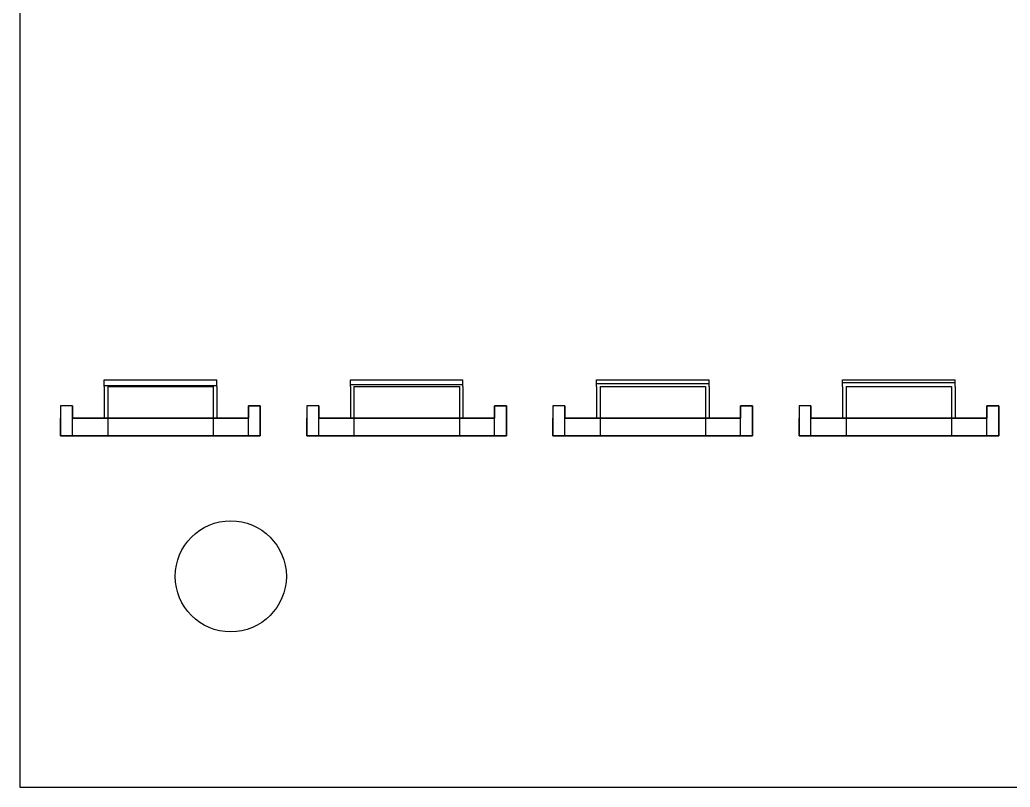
# Model space of a CAD drawing. Extents: x -12.5 to 12.5, y -12.5 to 12.5.
# Drawn here: x -12.5 to 1.58, y -12.5 to -1.58 of the extents above; entities that cross this region are included whole.
import ezdxf

# ---------------------------------------------------------------- set-up
doc = ezdxf.new("R2010")
doc.units = 0
doc.header["$MEASUREMENT"] = 0
for name, color, linetype in [('10_ADHESIVE', 5, 'CONTINUOUS'), ('11_KAPTON', 7, 'CONTINUOUS'), ('13_KAPTON', 2, 'CONTINUOUS'), ('2_ADH', 6, 'CONTINUOUS'), ('3_KA', 6, 'CONTINUOUS'), ('4_ADH', 6, 'CONTINUOUS'), ('5_CF', 6, 'CONTINUOUS'), ('6_ADHESIVE', 4, 'CONTINUOUS'), ('7_KAPTON', 2, 'CONTINUOUS'), ('8_ADHESIVE', 3, 'CONTINUOUS'), ('9_CF', 3, 'CONTINUOUS')]:
    doc.layers.add(name, color=color, linetype=linetype)

msp = doc.modelspace()

# ---------------------------------------------------------------- linework, layer by layer
at = {"layer": '10_ADHESIVE', "linetype": 'Continuous'}
for p, q in [((-12.5, 12.5), (-12.5, -12.5)), ((-12.5, -12.5), (12.5, -12.5))]:
    msp.add_line(p, q, dxfattribs=at)
at = {"layer": '10_ADHESIVE'}
for p, q in [((-11.3, -6.8), (-11.3, -6.702)), ((-11.3, -6.702), (-9.7, -6.702)), ((-9.7, -6.8), (-9.7, -6.702)), ((-7.8, -6.8), (-7.8, -6.702)), ((-7.8, -6.702), (-6.2, -6.702)), ((-6.2, -6.8), (-6.2, -6.702)), ((-4.3, -6.8), (-4.3, -6.702)), ((-4.3, -6.702), (-2.7, -6.702)), ((-2.7, -6.8), (-2.7, -6.702)), ((-0.8, -6.8), (-0.8, -6.702)), ((-0.8, -6.702), (0.8, -6.702)), ((0.8, -6.8), (0.8, -6.702)), ((-11.3, -6.8), (-11.3, -7.25)), ((-9.7, -6.8), (-9.7, -7.25)), ((-7.8, -6.8), (-7.8, -7.25)), ((-6.2, -6.8), (-6.2, -7.25)), ((-4.3, -6.8), (-4.3, -7.25)), ((-2.7, -6.8), (-2.7, -7.25)), ((-0.8, -6.8), (-0.8, -7.25)), ((0.8, -6.8), (0.8, -7.25)), ((-11.92, -7.072), (-11.92, -7.25)), ((-11.92, -7.072), (-11.92, -7.25)), ((-11.75, -7.072), (-11.92, -7.072)), ((-11.75, -7.25), (-11.75, -7.072)), ((-9.25, -7.25), (-9.25, -7.072)), ((-9.25, -7.072), (-9.08, -7.072)), ((-9.08, -7.072), (-9.08, -7.25)), ((-8.42, -7.072), (-8.42, -7.25)), ((-8.42, -7.072), (-8.42, -7.25)), ((-8.25, -7.072), (-8.42, -7.072)), ((-8.25, -7.25), (-8.25, -7.072)), ((-5.75, -7.25), (-5.75, -7.072)), ((-5.75, -7.072), (-5.58, -7.072)), ((-5.58, -7.072), (-5.58, -7.25)), ((-4.92, -7.072), (-4.92, -7.25)), ((-4.92, -7.072), (-4.92, -7.25)), ((-4.75, -7.072), (-4.92, -7.072)), ((-4.75, -7.25), (-4.75, -7.072)), ((-2.25, -7.25), (-2.25, -7.072)), ((-2.25, -7.072), (-2.08, -7.072)), ((-2.08, -7.072), (-2.08, -7.25)), ((-1.42, -7.072), (-1.42, -7.25)), ((-1.42, -7.072), (-1.42, -7.25)), ((-1.25, -7.072), (-1.42, -7.072)), ((-1.25, -7.25), (-1.25, -7.072)), ((1.25, -7.25), (1.25, -7.072)), ((1.25, -7.072), (1.42, -7.072)), ((1.42, -7.072), (1.42, -7.25)), ((-11.92, -7.25), (-11.92, -7.5)), ((-11.92, -7.5), (-11.92, -7.25)), ((-11.75, -7.25), (-11.3, -7.25)), ((-9.7, -7.25), (-9.25, -7.25)), ((-9.08, -7.5), (-9.08, -7.25)), ((-8.42, -7.25), (-8.42, -7.5)), ((-8.42, -7.5), (-8.42, -7.25)), ((-8.25, -7.25), (-7.8, -7.25)), ((-6.2, -7.25), (-5.75, -7.25)), ((-5.58, -7.5), (-5.58, -7.25)), ((-4.92, -7.25), (-4.92, -7.5)), ((-4.92, -7.5), (-4.92, -7.25)), ((-4.75, -7.25), (-4.3, -7.25)), ((-2.7, -7.25), (-2.25, -7.25)), ((-2.08, -7.5), (-2.08, -7.25)), ((-1.42, -7.25), (-1.42, -7.5)), ((-1.42, -7.5), (-1.42, -7.25)), ((-1.25, -7.25), (-0.8, -7.25)), ((0.8, -7.25), (1.25, -7.25)), ((1.42, -7.5), (1.42, -7.25)), ((-11.25, -7.5), (-11.92, -7.5)), ((-9.75, -7.5), (-11.25, -7.5)), ((-9.08, -7.5), (-9.75, -7.5)), ((-7.75, -7.5), (-8.42, -7.5)), ((-6.25, -7.5), (-7.75, -7.5)), ((-5.58, -7.5), (-6.25, -7.5)), ((-4.25, -7.5), (-4.92, -7.5)), ((-2.75, -7.5), (-4.25, -7.5)), ((-2.08, -7.5), (-2.75, -7.5)), ((-0.75, -7.5), (-1.42, -7.5)), ((0.75, -7.5), (-0.75, -7.5)), ((1.42, -7.5), (0.75, -7.5))]:
    msp.add_line(p, q, dxfattribs=at)
at = {"layer": '10_ADHESIVE', "linetype": 'Continuous'}
msp.add_circle((-9.5, -9.5), 0.79, dxfattribs=at)
at = {"layer": '11_KAPTON', "linetype": 'Continuous'}
for p, q in [((-12.5, 12.5), (-12.5, -12.5)), ((-12.5, -12.5), (12.5, -12.5))]:
    msp.add_line(p, q, dxfattribs=at)
at = {"layer": '11_KAPTON'}
for p, q in [((-4.3, -6.758), (-2.7, -6.758)), ((-4.3, -6.8), (-4.3, -6.758)), ((-3.75, -6.758), (-3.25, -6.758)), ((-2.7, -6.8), (-2.7, -6.758)), ((-0.8, -6.744), (0.8, -6.744)), ((-0.8, -6.8), (-0.8, -6.744)), ((-0.25, -6.744), (0.25, -6.744)), ((0.8, -6.8), (0.8, -6.744)), ((-11.3, -6.8), (-11.3, -6.786)), ((-11.3, -6.786), (-9.7, -6.786)), ((-11.3, -6.8), (-11.3, -7.25)), ((-11.25, -6.8), (-9.75, -6.8)), ((-11.25, -6.8), (-11.25, -7.5)), ((-10.75, -6.8), (-10.25, -6.8)), ((-9.75, -6.8), (-9.75, -7.5)), ((-9.7, -6.8), (-9.7, -6.786)), ((-9.7, -6.8), (-9.7, -7.25)), ((-7.8, -6.8), (-7.8, -6.772)), ((-7.8, -6.772), (-6.2, -6.772)), ((-7.8, -6.8), (-7.8, -7.25)), ((-7.75, -6.8), (-6.25, -6.8)), ((-7.75, -6.8), (-7.75, -7.5)), ((-7.25, -6.8), (-6.75, -6.8)), ((-6.25, -6.8), (-6.25, -7.5)), ((-6.2, -6.8), (-6.2, -6.772)), ((-6.2, -6.8), (-6.2, -7.25)), ((-4.3, -6.8), (-4.3, -7.25)), ((-4.25, -6.8), (-2.75, -6.8)), ((-4.25, -6.8), (-4.25, -7.5)), ((-3.75, -6.8), (-3.25, -6.8)), ((-2.75, -6.8), (-2.75, -7.5)), ((-2.7, -6.8), (-2.7, -7.25)), ((-0.8, -6.8), (-0.8, -7.25)), ((-0.75, -6.8), (0.75, -6.8)), ((-0.75, -6.8), (-0.75, -7.5)), ((-0.25, -6.8), (0.25, -6.8)), ((0.75, -6.8), (0.75, -7.5)), ((0.8, -6.8), (0.8, -7.25)), ((-11.92, -7.072), (-11.92, -7.25)), ((-11.75, -7.072), (-11.92, -7.072)), ((-11.92, -7.072), (-11.92, -7.25)), ((-11.75, -7.25), (-11.75, -7.072)), ((-9.25, -7.25), (-9.25, -7.072)), ((-9.25, -7.072), (-9.08, -7.072)), ((-9.08, -7.072), (-9.08, -7.25)), ((-8.42, -7.072), (-8.42, -7.25)), ((-8.25, -7.072), (-8.42, -7.072)), ((-8.42, -7.072), (-8.42, -7.25)), ((-8.25, -7.25), (-8.25, -7.072)), ((-5.75, -7.25), (-5.75, -7.072)), ((-5.75, -7.072), (-5.58, -7.072)), ((-5.58, -7.072), (-5.58, -7.25)), ((-4.92, -7.072), (-4.92, -7.25)), ((-4.75, -7.072), (-4.92, -7.072)), ((-4.92, -7.072), (-4.92, -7.25)), ((-4.75, -7.25), (-4.75, -7.072)), ((-2.25, -7.25), (-2.25, -7.072)), ((-2.25, -7.072), (-2.08, -7.072)), ((-2.08, -7.072), (-2.08, -7.25)), ((-1.42, -7.072), (-1.42, -7.25)), ((-1.25, -7.072), (-1.42, -7.072)), ((-1.42, -7.072), (-1.42, -7.25)), ((-1.25, -7.25), (-1.25, -7.072)), ((1.25, -7.25), (1.25, -7.072)), ((1.25, -7.072), (1.42, -7.072)), ((1.42, -7.072), (1.42, -7.25)), ((-11.92, -7.25), (-11.92, -7.5)), ((-11.92, -7.5), (-11.92, -7.25)), ((-11.75, -7.25), (-11.3, -7.25)), ((-9.7, -7.25), (-9.25, -7.25)), ((-9.08, -7.5), (-9.08, -7.25)), ((-8.42, -7.25), (-8.42, -7.5)), ((-8.42, -7.5), (-8.42, -7.25)), ((-8.25, -7.25), (-7.8, -7.25)), ((-6.2, -7.25), (-5.75, -7.25)), ((-5.58, -7.5), (-5.58, -7.25)), ((-4.92, -7.25), (-4.92, -7.5)), ((-4.92, -7.5), (-4.92, -7.25)), ((-4.75, -7.25), (-4.3, -7.25)), ((-2.7, -7.25), (-2.25, -7.25)), ((-2.08, -7.5), (-2.08, -7.25)), ((-1.42, -7.25), (-1.42, -7.5)), ((-1.42, -7.5), (-1.42, -7.25)), ((-1.25, -7.25), (-0.8, -7.25)), ((0.8, -7.25), (1.25, -7.25)), ((1.42, -7.5), (1.42, -7.25)), ((-11.25, -7.5), (-11.92, -7.5)), ((-9.08, -7.5), (-9.75, -7.5)), ((-7.75, -7.5), (-8.42, -7.5)), ((-5.58, -7.5), (-6.25, -7.5)), ((-4.25, -7.5), (-4.92, -7.5)), ((-2.08, -7.5), (-2.75, -7.5)), ((-0.75, -7.5), (-1.42, -7.5)), ((1.42, -7.5), (0.75, -7.5))]:
    msp.add_line(p, q, dxfattribs=at)
at = {"layer": '11_KAPTON', "linetype": 'Continuous'}
msp.add_circle((-9.5, -9.5), 0.79, dxfattribs=at)
at = {"layer": '13_KAPTON', "linetype": 'Continuous'}
for p, q in [((-12.5, 12.5), (-12.5, -12.5)), ((-12.5, 12.5), (-12.5, -12.5)), ((-12.5, -12.5), (12.5, -12.5)), ((-12.5, -12.5), (12.5, -12.5))]:
    msp.add_line(p, q, dxfattribs=at)
at = {"layer": '13_KAPTON'}
for p, q in [((-11.3, -6.8), (-11.3, -6.702)), ((-11.3, -6.702), (-9.7, -6.702)), ((-9.7, -6.8), (-9.7, -6.702)), ((-7.8, -6.8), (-7.8, -6.702)), ((-7.8, -6.702), (-6.2, -6.702)), ((-6.2, -6.8), (-6.2, -6.702)), ((-4.3, -6.8), (-4.3, -6.702)), ((-4.3, -6.702), (-2.7, -6.702)), ((-2.7, -6.8), (-2.7, -6.702)), ((-0.8, -6.8), (-0.8, -6.702)), ((-0.8, -6.702), (0.8, -6.702)), ((0.8, -6.8), (0.8, -6.702)), ((-11.3, -6.8), (-11.3, -7.25)), ((-9.7, -6.8), (-9.7, -7.25)), ((-7.8, -6.8), (-7.8, -7.25)), ((-6.2, -6.8), (-6.2, -7.25)), ((-4.3, -6.8), (-4.3, -7.25)), ((-2.7, -6.8), (-2.7, -7.25)), ((-0.8, -6.8), (-0.8, -7.25)), ((0.8, -6.8), (0.8, -7.25)), ((-11.75, -7.072), (-11.92, -7.072)), ((-11.92, -7.072), (-11.92, -7.5)), ((-11.92, -7.072), (-11.92, -7.25)), ((-11.92, -7.072), (-11.92, -7.25)), ((-11.75, -7.072), (-11.92, -7.072)), ((-11.75, -7.072), (-11.75, -7.25)), ((-11.75, -7.25), (-11.75, -7.072)), ((-9.25, -7.25), (-9.25, -7.072)), ((-9.08, -7.072), (-9.25, -7.072)), ((-9.25, -7.25), (-9.25, -7.072)), ((-9.25, -7.072), (-9.08, -7.072)), ((-9.08, -7.5), (-9.08, -7.072)), ((-9.08, -7.072), (-9.08, -7.25)), ((-8.25, -7.072), (-8.42, -7.072)), ((-8.25, -7.072), (-8.42, -7.072)), ((-8.42, -7.072), (-8.42, -7.5)), ((-8.42, -7.072), (-8.42, -7.25)), ((-8.42, -7.072), (-8.42, -7.25)), ((-8.25, -7.072), (-8.42, -7.072)), ((-8.25, -7.072), (-8.25, -7.25)), ((-8.25, -7.25), (-8.25, -7.072)), ((-5.58, -7.072), (-5.75, -7.072)), ((-5.75, -7.25), (-5.75, -7.072)), ((-5.58, -7.072), (-5.75, -7.072)), ((-5.75, -7.25), (-5.75, -7.072)), ((-5.75, -7.072), (-5.58, -7.072)), ((-5.58, -7.5), (-5.58, -7.072)), ((-5.58, -7.072), (-5.58, -7.25)), ((-4.75, -7.072), (-4.92, -7.072)), ((-4.75, -7.072), (-4.92, -7.072)), ((-4.92, -7.072), (-4.92, -7.5)), ((-4.92, -7.072), (-4.92, -7.25)), ((-4.92, -7.072), (-4.92, -7.25)), ((-4.75, -7.072), (-4.92, -7.072)), ((-4.75, -7.072), (-4.75, -7.25)), ((-4.75, -7.25), (-4.75, -7.072)), ((-2.08, -7.072), (-2.25, -7.072)), ((-2.25, -7.25), (-2.25, -7.072)), ((-2.08, -7.072), (-2.25, -7.072)), ((-2.25, -7.25), (-2.25, -7.072)), ((-2.25, -7.072), (-2.08, -7.072)), ((-2.08, -7.5), (-2.08, -7.072)), ((-2.08, -7.072), (-2.08, -7.25)), ((-1.25, -7.072), (-1.42, -7.072)), ((-1.25, -7.072), (-1.42, -7.072)), ((-1.42, -7.072), (-1.42, -7.5)), ((-1.42, -7.072), (-1.42, -7.25)), ((-1.42, -7.072), (-1.42, -7.25)), ((-1.25, -7.072), (-1.42, -7.072)), ((-1.25, -7.072), (-1.25, -7.25)), ((-1.25, -7.25), (-1.25, -7.072)), ((1.42, -7.072), (1.25, -7.072)), ((1.25, -7.25), (1.25, -7.072)), ((1.42, -7.072), (1.25, -7.072)), ((1.25, -7.25), (1.25, -7.072)), ((1.25, -7.072), (1.42, -7.072)), ((1.42, -7.5), (1.42, -7.072)), ((1.42, -7.072), (1.42, -7.25)), ((-11.92, -7.25), (-11.92, -7.5)), ((-11.92, -7.5), (-11.92, -7.25)), ((-11.75, -7.25), (-9.25, -7.25)), ((-11.75, -7.25), (-11.3, -7.25)), ((-9.7, -7.25), (-9.25, -7.25)), ((-9.08, -7.5), (-9.08, -7.25)), ((-8.42, -7.25), (-8.42, -7.5)), ((-8.42, -7.5), (-8.42, -7.25)), ((-8.25, -7.25), (-5.75, -7.25)), ((-8.25, -7.25), (-7.8, -7.25)), ((-6.2, -7.25), (-5.75, -7.25)), ((-5.58, -7.5), (-5.58, -7.25)), ((-4.92, -7.25), (-4.92, -7.5)), ((-4.92, -7.5), (-4.92, -7.25)), ((-4.75, -7.25), (-2.25, -7.25)), ((-4.75, -7.25), (-4.3, -7.25)), ((-2.7, -7.25), (-2.25, -7.25)), ((-2.08, -7.5), (-2.08, -7.25)), ((-1.42, -7.25), (-1.42, -7.5)), ((-1.42, -7.5), (-1.42, -7.25)), ((-1.25, -7.25), (1.25, -7.25)), ((-1.25, -7.25), (-0.8, -7.25)), ((0.8, -7.25), (1.25, -7.25)), ((1.42, -7.5), (1.42, -7.25)), ((-11.92, -7.5), (-9.08, -7.5)), ((-11.25, -7.5), (-11.92, -7.5)), ((-9.75, -7.5), (-11.25, -7.5)), ((-9.08, -7.5), (-9.75, -7.5)), ((-8.42, -7.5), (-5.58, -7.5)), ((-7.75, -7.5), (-8.42, -7.5)), ((-6.25, -7.5), (-7.75, -7.5)), ((-5.58, -7.5), (-6.25, -7.5)), ((-4.92, -7.5), (-2.08, -7.5)), ((-4.25, -7.5), (-4.92, -7.5)), ((-2.75, -7.5), (-4.25, -7.5)), ((-2.08, -7.5), (-2.75, -7.5)), ((-1.42, -7.5), (1.42, -7.5)), ((-0.75, -7.5), (-1.42, -7.5)), ((0.75, -7.5), (-0.75, -7.5)), ((1.42, -7.5), (0.75, -7.5))]:
    msp.add_line(p, q, dxfattribs=at)
at = {"layer": '13_KAPTON', "linetype": 'Continuous'}
msp.add_circle((-9.5, -9.5), 0.79, dxfattribs=at)
msp.add_circle((-9.5, -9.5), 0.79, dxfattribs=at)
at = {"layer": '2_ADH', "linetype": 'Continuous'}
for p, q in [((-12.5, 12.5), (-12.5, -12.5)), ((-12.5, 12.5), (-12.5, -12.5)), ((-12.5, -12.5), (12.5, -12.5)), ((-12.5, -12.5), (12.5, -12.5))]:
    msp.add_line(p, q, dxfattribs=at)
at = {"layer": '2_ADH'}
for p, q in [((-11.3, -6.8), (-11.3, -6.702)), ((-11.3, -6.702), (-9.7, -6.702)), ((-9.7, -6.8), (-9.7, -6.702)), ((-7.8, -6.8), (-7.8, -6.702)), ((-7.8, -6.702), (-6.2, -6.702)), ((-6.2, -6.8), (-6.2, -6.702)), ((-4.3, -6.8), (-4.3, -6.702)), ((-4.3, -6.702), (-2.7, -6.702)), ((-2.7, -6.8), (-2.7, -6.702)), ((-0.8, -6.8), (-0.8, -6.702)), ((-0.8, -6.702), (0.8, -6.702)), ((0.8, -6.8), (0.8, -6.702)), ((-11.3, -6.8), (-11.3, -7.25)), ((-9.7, -6.8), (-9.7, -7.25)), ((-7.8, -6.8), (-7.8, -7.25)), ((-6.2, -6.8), (-6.2, -7.25)), ((-4.3, -6.8), (-4.3, -7.25)), ((-2.7, -6.8), (-2.7, -7.25)), ((-0.8, -6.8), (-0.8, -7.25)), ((0.8, -6.8), (0.8, -7.25)), ((-11.92, -7.072), (-11.92, -7.25)), ((-11.92, -7.072), (-11.92, -7.25)), ((-11.75, -7.072), (-11.92, -7.072)), ((-11.75, -7.072), (-11.92, -7.072)), ((-11.92, -7.072), (-11.92, -7.5)), ((-11.75, -7.25), (-11.75, -7.072)), ((-11.75, -7.072), (-11.75, -7.25)), ((-9.25, -7.25), (-9.25, -7.072)), ((-9.25, -7.072), (-9.08, -7.072)), ((-9.25, -7.25), (-9.25, -7.072)), ((-9.08, -7.072), (-9.25, -7.072)), ((-9.08, -7.072), (-9.08, -7.25)), ((-9.08, -7.5), (-9.08, -7.072)), ((-8.42, -7.072), (-8.42, -7.25)), ((-8.42, -7.072), (-8.42, -7.25)), ((-8.25, -7.072), (-8.42, -7.072)), ((-8.25, -7.072), (-8.42, -7.072)), ((-8.25, -7.072), (-8.42, -7.072)), ((-8.42, -7.072), (-8.42, -7.5)), ((-8.25, -7.25), (-8.25, -7.072)), ((-8.25, -7.072), (-8.25, -7.25)), ((-5.75, -7.25), (-5.75, -7.072)), ((-5.75, -7.072), (-5.58, -7.072)), ((-5.58, -7.072), (-5.75, -7.072)), ((-5.75, -7.25), (-5.75, -7.072)), ((-5.58, -7.072), (-5.75, -7.072)), ((-5.58, -7.072), (-5.58, -7.25)), ((-5.58, -7.5), (-5.58, -7.072)), ((-4.92, -7.072), (-4.92, -7.25)), ((-4.92, -7.072), (-4.92, -7.25)), ((-4.75, -7.072), (-4.92, -7.072)), ((-4.75, -7.072), (-4.92, -7.072)), ((-4.75, -7.072), (-4.92, -7.072)), ((-4.92, -7.072), (-4.92, -7.5)), ((-4.75, -7.25), (-4.75, -7.072)), ((-4.75, -7.072), (-4.75, -7.25)), ((-2.25, -7.25), (-2.25, -7.072)), ((-2.25, -7.072), (-2.08, -7.072)), ((-2.08, -7.072), (-2.25, -7.072)), ((-2.25, -7.25), (-2.25, -7.072)), ((-2.08, -7.072), (-2.25, -7.072)), ((-2.08, -7.072), (-2.08, -7.25)), ((-2.08, -7.5), (-2.08, -7.072)), ((-1.42, -7.072), (-1.42, -7.25)), ((-1.42, -7.072), (-1.42, -7.25)), ((-1.25, -7.072), (-1.42, -7.072)), ((-1.25, -7.072), (-1.42, -7.072)), ((-1.25, -7.072), (-1.42, -7.072)), ((-1.42, -7.072), (-1.42, -7.5)), ((-1.25, -7.25), (-1.25, -7.072)), ((-1.25, -7.072), (-1.25, -7.25)), ((1.25, -7.25), (1.25, -7.072)), ((1.25, -7.072), (1.42, -7.072)), ((1.42, -7.072), (1.25, -7.072)), ((1.25, -7.25), (1.25, -7.072)), ((1.42, -7.072), (1.25, -7.072)), ((1.42, -7.072), (1.42, -7.25)), ((1.42, -7.5), (1.42, -7.072)), ((-11.92, -7.25), (-11.92, -7.5)), ((-11.92, -7.5), (-11.92, -7.25)), ((-11.75, -7.25), (-11.3, -7.25)), ((-11.75, -7.25), (-9.25, -7.25)), ((-9.7, -7.25), (-9.25, -7.25)), ((-9.08, -7.5), (-9.08, -7.25)), ((-8.42, -7.25), (-8.42, -7.5)), ((-8.42, -7.5), (-8.42, -7.25)), ((-8.25, -7.25), (-7.8, -7.25)), ((-8.25, -7.25), (-5.75, -7.25)), ((-6.2, -7.25), (-5.75, -7.25)), ((-5.58, -7.5), (-5.58, -7.25)), ((-4.92, -7.25), (-4.92, -7.5)), ((-4.92, -7.5), (-4.92, -7.25)), ((-4.75, -7.25), (-4.3, -7.25)), ((-4.75, -7.25), (-2.25, -7.25)), ((-2.7, -7.25), (-2.25, -7.25)), ((-2.08, -7.5), (-2.08, -7.25)), ((-1.42, -7.25), (-1.42, -7.5)), ((-1.42, -7.5), (-1.42, -7.25)), ((-1.25, -7.25), (-0.8, -7.25)), ((-1.25, -7.25), (1.25, -7.25)), ((0.8, -7.25), (1.25, -7.25)), ((1.42, -7.5), (1.42, -7.25)), ((-11.25, -7.5), (-11.92, -7.5)), ((-11.92, -7.5), (-9.08, -7.5)), ((-9.75, -7.5), (-11.25, -7.5)), ((-9.08, -7.5), (-9.75, -7.5)), ((-7.75, -7.5), (-8.42, -7.5)), ((-8.42, -7.5), (-5.58, -7.5)), ((-6.25, -7.5), (-7.75, -7.5)), ((-5.58, -7.5), (-6.25, -7.5)), ((-4.25, -7.5), (-4.92, -7.5)), ((-4.92, -7.5), (-2.08, -7.5)), ((-2.75, -7.5), (-4.25, -7.5)), ((-2.08, -7.5), (-2.75, -7.5)), ((-0.75, -7.5), (-1.42, -7.5)), ((-1.42, -7.5), (1.42, -7.5)), ((0.75, -7.5), (-0.75, -7.5)), ((1.42, -7.5), (0.75, -7.5))]:
    msp.add_line(p, q, dxfattribs=at)
at = {"layer": '2_ADH', "linetype": 'Continuous'}
msp.add_circle((-9.5, -9.5), 0.79, dxfattribs=at)
msp.add_circle((-9.5, -9.5), 0.79, dxfattribs=at)
at = {"layer": '3_KA', "linetype": 'Continuous'}
for p, q in [((-12.5, 12.5), (-12.5, -12.5)), ((-12.5, -12.5), (12.5, -12.5))]:
    msp.add_line(p, q, dxfattribs=at)
at = {"layer": '3_KA'}
for p, q in [((-4.3, -6.758), (-2.7, -6.758)), ((-4.3, -6.8), (-4.3, -6.758)), ((-3.75, -6.758), (-3.25, -6.758)), ((-2.7, -6.8), (-2.7, -6.758)), ((-0.8, -6.744), (0.8, -6.744)), ((-0.8, -6.8), (-0.8, -6.744)), ((-0.25, -6.744), (0.25, -6.744)), ((0.8, -6.8), (0.8, -6.744)), ((-11.3, -6.786), (-9.7, -6.786)), ((-11.3, -6.8), (-11.3, -6.786)), ((-11.3, -6.8), (-11.3, -7.25)), ((-11.25, -6.8), (-9.75, -6.8)), ((-11.25, -6.8), (-11.25, -7.5)), ((-10.75, -6.8), (-10.25, -6.8)), ((-9.75, -6.8), (-9.75, -7.5)), ((-9.7, -6.8), (-9.7, -6.786)), ((-9.7, -6.8), (-9.7, -7.25)), ((-7.8, -6.772), (-6.2, -6.772)), ((-7.8, -6.8), (-7.8, -6.772)), ((-7.8, -6.8), (-7.8, -7.25)), ((-7.75, -6.8), (-6.25, -6.8)), ((-7.75, -6.8), (-7.75, -7.5)), ((-7.25, -6.8), (-6.75, -6.8)), ((-6.25, -6.8), (-6.25, -7.5)), ((-6.2, -6.8), (-6.2, -6.772)), ((-6.2, -6.8), (-6.2, -7.25)), ((-4.3, -6.8), (-4.3, -7.25)), ((-4.25, -6.8), (-2.75, -6.8)), ((-4.25, -6.8), (-4.25, -7.5)), ((-3.75, -6.8), (-3.25, -6.8)), ((-2.75, -6.8), (-2.75, -7.5)), ((-2.7, -6.8), (-2.7, -7.25)), ((-0.8, -6.8), (-0.8, -7.25)), ((-0.75, -6.8), (0.75, -6.8)), ((-0.75, -6.8), (-0.75, -7.5)), ((-0.25, -6.8), (0.25, -6.8)), ((0.75, -6.8), (0.75, -7.5)), ((0.8, -6.8), (0.8, -7.25)), ((-11.92, -7.072), (-11.92, -7.25)), ((-11.75, -7.072), (-11.92, -7.072)), ((-11.92, -7.072), (-11.92, -7.25)), ((-11.75, -7.25), (-11.75, -7.072)), ((-9.25, -7.25), (-9.25, -7.072)), ((-9.25, -7.072), (-9.08, -7.072)), ((-9.08, -7.072), (-9.08, -7.25)), ((-8.42, -7.072), (-8.42, -7.25)), ((-8.25, -7.072), (-8.42, -7.072)), ((-8.42, -7.072), (-8.42, -7.25)), ((-8.25, -7.25), (-8.25, -7.072)), ((-5.75, -7.25), (-5.75, -7.072)), ((-5.75, -7.072), (-5.58, -7.072)), ((-5.58, -7.072), (-5.58, -7.25)), ((-4.92, -7.072), (-4.92, -7.25)), ((-4.75, -7.072), (-4.92, -7.072)), ((-4.92, -7.072), (-4.92, -7.25)), ((-4.75, -7.25), (-4.75, -7.072)), ((-2.25, -7.25), (-2.25, -7.072)), ((-2.25, -7.072), (-2.08, -7.072)), ((-2.08, -7.072), (-2.08, -7.25)), ((-1.42, -7.072), (-1.42, -7.25)), ((-1.25, -7.072), (-1.42, -7.072)), ((-1.42, -7.072), (-1.42, -7.25)), ((-1.25, -7.25), (-1.25, -7.072)), ((1.25, -7.25), (1.25, -7.072)), ((1.25, -7.072), (1.42, -7.072)), ((1.42, -7.072), (1.42, -7.25)), ((-11.92, -7.25), (-11.92, -7.5)), ((-11.92, -7.5), (-11.92, -7.25)), ((-11.75, -7.25), (-11.3, -7.25)), ((-9.7, -7.25), (-9.25, -7.25)), ((-9.08, -7.5), (-9.08, -7.25)), ((-8.42, -7.25), (-8.42, -7.5)), ((-8.42, -7.5), (-8.42, -7.25)), ((-8.25, -7.25), (-7.8, -7.25)), ((-6.2, -7.25), (-5.75, -7.25)), ((-5.58, -7.5), (-5.58, -7.25)), ((-4.92, -7.25), (-4.92, -7.5)), ((-4.92, -7.5), (-4.92, -7.25)), ((-4.75, -7.25), (-4.3, -7.25)), ((-2.7, -7.25), (-2.25, -7.25)), ((-2.08, -7.5), (-2.08, -7.25)), ((-1.42, -7.25), (-1.42, -7.5)), ((-1.42, -7.5), (-1.42, -7.25)), ((-1.25, -7.25), (-0.8, -7.25)), ((0.8, -7.25), (1.25, -7.25)), ((1.42, -7.5), (1.42, -7.25)), ((-11.25, -7.5), (-11.92, -7.5)), ((-9.08, -7.5), (-9.75, -7.5)), ((-7.75, -7.5), (-8.42, -7.5)), ((-5.58, -7.5), (-6.25, -7.5)), ((-4.25, -7.5), (-4.92, -7.5)), ((-2.08, -7.5), (-2.75, -7.5)), ((-0.75, -7.5), (-1.42, -7.5)), ((1.42, -7.5), (0.75, -7.5))]:
    msp.add_line(p, q, dxfattribs=at)
at = {"layer": '3_KA', "linetype": 'Continuous'}
msp.add_circle((-9.5, -9.5), 0.79, dxfattribs=at)
at = {"layer": '4_ADH', "linetype": 'Continuous'}
for p, q in [((-12.5, 12.5), (-12.5, -12.5)), ((-12.5, -12.5), (12.5, -12.5))]:
    msp.add_line(p, q, dxfattribs=at)
at = {"layer": '4_ADH'}
for p, q in [((-11.3, -6.8), (-11.3, -6.702)), ((-11.3, -6.702), (-9.7, -6.702)), ((-9.7, -6.8), (-9.7, -6.702)), ((-7.8, -6.8), (-7.8, -6.702)), ((-7.8, -6.702), (-6.2, -6.702)), ((-6.2, -6.8), (-6.2, -6.702)), ((-4.3, -6.8), (-4.3, -6.702)), ((-4.3, -6.702), (-2.7, -6.702)), ((-2.7, -6.8), (-2.7, -6.702)), ((-0.8, -6.8), (-0.8, -6.702)), ((-0.8, -6.702), (0.8, -6.702)), ((0.8, -6.8), (0.8, -6.702)), ((-11.3, -6.8), (-11.3, -7.25)), ((-9.7, -6.8), (-9.7, -7.25)), ((-7.8, -6.8), (-7.8, -7.25)), ((-6.2, -6.8), (-6.2, -7.25)), ((-4.3, -6.8), (-4.3, -7.25)), ((-2.7, -6.8), (-2.7, -7.25)), ((-0.8, -6.8), (-0.8, -7.25)), ((0.8, -6.8), (0.8, -7.25)), ((-11.92, -7.072), (-11.92, -7.25)), ((-11.92, -7.072), (-11.92, -7.25)), ((-11.75, -7.072), (-11.92, -7.072)), ((-11.75, -7.25), (-11.75, -7.072)), ((-9.25, -7.25), (-9.25, -7.072)), ((-9.25, -7.072), (-9.08, -7.072)), ((-9.08, -7.072), (-9.08, -7.25)), ((-8.42, -7.072), (-8.42, -7.25)), ((-8.42, -7.072), (-8.42, -7.25)), ((-8.25, -7.072), (-8.42, -7.072)), ((-8.25, -7.25), (-8.25, -7.072)), ((-5.75, -7.25), (-5.75, -7.072)), ((-5.75, -7.072), (-5.58, -7.072)), ((-5.58, -7.072), (-5.58, -7.25)), ((-4.92, -7.072), (-4.92, -7.25)), ((-4.92, -7.072), (-4.92, -7.25)), ((-4.75, -7.072), (-4.92, -7.072)), ((-4.75, -7.25), (-4.75, -7.072)), ((-2.25, -7.25), (-2.25, -7.072)), ((-2.25, -7.072), (-2.08, -7.072)), ((-2.08, -7.072), (-2.08, -7.25)), ((-1.42, -7.072), (-1.42, -7.25)), ((-1.42, -7.072), (-1.42, -7.25)), ((-1.25, -7.072), (-1.42, -7.072)), ((-1.25, -7.25), (-1.25, -7.072)), ((1.25, -7.25), (1.25, -7.072)), ((1.25, -7.072), (1.42, -7.072)), ((1.42, -7.072), (1.42, -7.25)), ((-11.92, -7.25), (-11.92, -7.5)), ((-11.92, -7.5), (-11.92, -7.25)), ((-11.75, -7.25), (-11.3, -7.25)), ((-9.7, -7.25), (-9.25, -7.25)), ((-9.08, -7.5), (-9.08, -7.25)), ((-8.42, -7.25), (-8.42, -7.5)), ((-8.42, -7.5), (-8.42, -7.25)), ((-8.25, -7.25), (-7.8, -7.25)), ((-6.2, -7.25), (-5.75, -7.25)), ((-5.58, -7.5), (-5.58, -7.25)), ((-4.92, -7.25), (-4.92, -7.5)), ((-4.92, -7.5), (-4.92, -7.25)), ((-4.75, -7.25), (-4.3, -7.25)), ((-2.7, -7.25), (-2.25, -7.25)), ((-2.08, -7.5), (-2.08, -7.25)), ((-1.42, -7.25), (-1.42, -7.5)), ((-1.42, -7.5), (-1.42, -7.25)), ((-1.25, -7.25), (-0.8, -7.25)), ((0.8, -7.25), (1.25, -7.25)), ((1.42, -7.5), (1.42, -7.25)), ((-11.25, -7.5), (-11.92, -7.5)), ((-9.75, -7.5), (-11.25, -7.5)), ((-9.08, -7.5), (-9.75, -7.5)), ((-7.75, -7.5), (-8.42, -7.5)), ((-6.25, -7.5), (-7.75, -7.5)), ((-5.58, -7.5), (-6.25, -7.5)), ((-4.25, -7.5), (-4.92, -7.5)), ((-2.75, -7.5), (-4.25, -7.5)), ((-2.08, -7.5), (-2.75, -7.5)), ((-0.75, -7.5), (-1.42, -7.5)), ((0.75, -7.5), (-0.75, -7.5)), ((1.42, -7.5), (0.75, -7.5))]:
    msp.add_line(p, q, dxfattribs=at)
at = {"layer": '4_ADH', "linetype": 'Continuous'}
msp.add_circle((-9.5, -9.5), 0.79, dxfattribs=at)
at = {"layer": '5_CF', "linetype": 'Continuous'}
for p, q in [((-12.5, 12.5), (-12.5, -12.5)), ((-12.5, -12.5), (12.5, -12.5))]:
    msp.add_line(p, q, dxfattribs=at)
at = {"layer": '5_CF'}
for p, q in [((-11.75, -7.072), (-11.92, -7.072)), ((-11.92, -7.072), (-11.92, -7.5)), ((-11.75, -7.25), (-11.75, -7.072)), ((-9.25, -7.072), (-9.08, -7.072)), ((-9.25, -7.25), (-9.25, -7.072)), ((-9.08, -7.072), (-9.08, -7.5)), ((-8.25, -7.072), (-8.42, -7.072)), ((-8.42, -7.072), (-8.42, -7.5)), ((-8.25, -7.25), (-8.25, -7.072)), ((-5.75, -7.072), (-5.58, -7.072)), ((-5.75, -7.25), (-5.75, -7.072)), ((-5.58, -7.072), (-5.58, -7.5)), ((-4.75, -7.072), (-4.92, -7.072)), ((-4.92, -7.072), (-4.92, -7.5)), ((-4.75, -7.25), (-4.75, -7.072)), ((-2.25, -7.072), (-2.08, -7.072)), ((-2.25, -7.25), (-2.25, -7.072)), ((-2.08, -7.072), (-2.08, -7.5)), ((-1.25, -7.072), (-1.42, -7.072)), ((-1.42, -7.072), (-1.42, -7.5)), ((-1.25, -7.25), (-1.25, -7.072)), ((1.25, -7.072), (1.42, -7.072)), ((1.25, -7.25), (1.25, -7.072)), ((1.42, -7.072), (1.42, -7.5)), ((-9.25, -7.25), (-11.75, -7.25)), ((-5.75, -7.25), (-8.25, -7.25)), ((-2.25, -7.25), (-4.75, -7.25)), ((1.25, -7.25), (-1.25, -7.25)), ((-11.92, -7.5), (-11.75, -7.5)), ((-11.75, -7.5), (-9.25, -7.5)), ((-9.08, -7.5), (-9.25, -7.5)), ((-8.42, -7.5), (-8.25, -7.5)), ((-8.25, -7.5), (-5.75, -7.5)), ((-5.58, -7.5), (-5.75, -7.5)), ((-4.92, -7.5), (-4.75, -7.5)), ((-4.75, -7.5), (-2.25, -7.5)), ((-2.08, -7.5), (-2.25, -7.5)), ((-1.42, -7.5), (-1.25, -7.5)), ((-1.25, -7.5), (1.25, -7.5)), ((1.42, -7.5), (1.25, -7.5))]:
    msp.add_line(p, q, dxfattribs=at)
at = {"layer": '5_CF', "linetype": 'Continuous'}
msp.add_circle((-9.5, -9.5), 0.79, dxfattribs=at)
at = {"layer": '6_ADHESIVE', "linetype": 'Continuous'}
for p, q in [((-12.5, 12.5), (-12.5, -12.5)), ((-12.5, -12.5), (12.5, -12.5))]:
    msp.add_line(p, q, dxfattribs=at)
at = {"layer": '6_ADHESIVE'}
for p, q in [((-11.75, -7.072), (-11.92, -7.072)), ((-11.92, -7.072), (-11.92, -7.5)), ((-11.75, -7.25), (-11.75, -7.072)), ((-9.25, -7.072), (-9.08, -7.072)), ((-9.25, -7.25), (-9.25, -7.072)), ((-9.08, -7.072), (-9.08, -7.5)), ((-8.25, -7.072), (-8.42, -7.072)), ((-8.42, -7.072), (-8.42, -7.5)), ((-8.25, -7.25), (-8.25, -7.072)), ((-5.75, -7.072), (-5.58, -7.072)), ((-5.75, -7.25), (-5.75, -7.072)), ((-5.58, -7.072), (-5.58, -7.5)), ((-4.75, -7.072), (-4.92, -7.072)), ((-4.92, -7.072), (-4.92, -7.5)), ((-4.75, -7.25), (-4.75, -7.072)), ((-2.25, -7.072), (-2.08, -7.072)), ((-2.25, -7.25), (-2.25, -7.072)), ((-2.08, -7.072), (-2.08, -7.5)), ((-1.25, -7.072), (-1.42, -7.072)), ((-1.42, -7.072), (-1.42, -7.5)), ((-1.25, -7.25), (-1.25, -7.072)), ((1.25, -7.072), (1.42, -7.072)), ((1.25, -7.25), (1.25, -7.072)), ((1.42, -7.072), (1.42, -7.5)), ((-9.25, -7.25), (-11.75, -7.25)), ((-5.75, -7.25), (-8.25, -7.25)), ((-2.25, -7.25), (-4.75, -7.25)), ((1.25, -7.25), (-1.25, -7.25)), ((-11.92, -7.5), (-11.75, -7.5)), ((-11.75, -7.5), (-9.25, -7.5)), ((-9.08, -7.5), (-9.25, -7.5)), ((-8.42, -7.5), (-8.25, -7.5)), ((-8.25, -7.5), (-5.75, -7.5)), ((-5.58, -7.5), (-5.75, -7.5)), ((-4.92, -7.5), (-4.75, -7.5)), ((-4.75, -7.5), (-2.25, -7.5)), ((-2.08, -7.5), (-2.25, -7.5)), ((-1.42, -7.5), (-1.25, -7.5)), ((-1.25, -7.5), (1.25, -7.5)), ((1.42, -7.5), (1.25, -7.5))]:
    msp.add_line(p, q, dxfattribs=at)
at = {"layer": '6_ADHESIVE', "linetype": 'Continuous'}
msp.add_circle((-9.5, -9.5), 0.79, dxfattribs=at)
at = {"layer": '7_KAPTON', "linetype": 'Continuous'}
for p, q in [((-12.5, 12.5), (-12.5, -12.5)), ((-12.5, -12.5), (12.5, -12.5))]:
    msp.add_line(p, q, dxfattribs=at)
at = {"layer": '7_KAPTON'}
for p, q in [((-11.75, -7.072), (-11.92, -7.072)), ((-11.92, -7.072), (-11.92, -7.5)), ((-11.75, -7.25), (-11.75, -7.072)), ((-9.08, -7.072), (-9.25, -7.072)), ((-9.25, -7.072), (-9.25, -7.25)), ((-9.08, -7.5), (-9.08, -7.072)), ((-8.25, -7.072), (-8.42, -7.072)), ((-8.42, -7.072), (-8.42, -7.5)), ((-8.25, -7.25), (-8.25, -7.072)), ((-5.58, -7.072), (-5.75, -7.072)), ((-5.75, -7.072), (-5.75, -7.25)), ((-5.58, -7.5), (-5.58, -7.072)), ((-4.75, -7.072), (-4.92, -7.072)), ((-4.92, -7.072), (-4.92, -7.5)), ((-4.75, -7.25), (-4.75, -7.072)), ((-2.08, -7.072), (-2.25, -7.072)), ((-2.25, -7.072), (-2.25, -7.25)), ((-2.08, -7.5), (-2.08, -7.072)), ((-1.25, -7.072), (-1.42, -7.072)), ((-1.42, -7.072), (-1.42, -7.5)), ((-1.25, -7.25), (-1.25, -7.072)), ((1.42, -7.072), (1.25, -7.072)), ((1.25, -7.072), (1.25, -7.25)), ((1.42, -7.5), (1.42, -7.072)), ((-11.75, -7.5), (-11.75, -7.25)), ((-9.25, -7.5), (-9.25, -7.25)), ((-8.25, -7.5), (-8.25, -7.25)), ((-5.75, -7.5), (-5.75, -7.25)), ((-4.75, -7.5), (-4.75, -7.25)), ((-2.25, -7.5), (-2.25, -7.25)), ((-1.25, -7.5), (-1.25, -7.25)), ((1.25, -7.5), (1.25, -7.25)), ((-11.92, -7.5), (-11.75, -7.5)), ((-9.08, -7.5), (-9.25, -7.5)), ((-8.42, -7.5), (-8.25, -7.5)), ((-5.58, -7.5), (-5.75, -7.5)), ((-4.92, -7.5), (-4.75, -7.5)), ((-2.08, -7.5), (-2.25, -7.5)), ((-1.42, -7.5), (-1.25, -7.5)), ((1.42, -7.5), (1.25, -7.5))]:
    msp.add_line(p, q, dxfattribs=at)
at = {"layer": '7_KAPTON', "linetype": 'Continuous'}
msp.add_circle((-9.5, -9.5), 0.79, dxfattribs=at)
at = {"layer": '8_ADHESIVE', "linetype": 'Continuous'}
for p, q in [((-12.5, 12.5), (-12.5, -12.5)), ((-12.5, -12.5), (12.5, -12.5))]:
    msp.add_line(p, q, dxfattribs=at)
at = {"layer": '8_ADHESIVE'}
for p, q in [((-11.92, -7.072), (-11.92, -7.5)), ((-11.75, -7.072), (-11.92, -7.072)), ((-11.75, -7.25), (-11.75, -7.072)), ((-9.25, -7.25), (-9.25, -7.072)), ((-9.25, -7.072), (-9.08, -7.072)), ((-9.08, -7.072), (-9.08, -7.5)), ((-8.42, -7.072), (-8.42, -7.5)), ((-8.25, -7.072), (-8.42, -7.072)), ((-8.25, -7.25), (-8.25, -7.072)), ((-5.75, -7.25), (-5.75, -7.072)), ((-5.75, -7.072), (-5.58, -7.072)), ((-5.58, -7.072), (-5.58, -7.5)), ((-4.92, -7.072), (-4.92, -7.5)), ((-4.75, -7.072), (-4.92, -7.072)), ((-4.75, -7.25), (-4.75, -7.072)), ((-2.25, -7.25), (-2.25, -7.072)), ((-2.25, -7.072), (-2.08, -7.072)), ((-2.08, -7.072), (-2.08, -7.5)), ((-1.42, -7.072), (-1.42, -7.5)), ((-1.25, -7.072), (-1.42, -7.072)), ((-1.25, -7.25), (-1.25, -7.072)), ((1.25, -7.25), (1.25, -7.072)), ((1.25, -7.072), (1.42, -7.072)), ((1.42, -7.072), (1.42, -7.5)), ((-9.25, -7.25), (-11.75, -7.25)), ((-5.75, -7.25), (-8.25, -7.25)), ((-2.25, -7.25), (-4.75, -7.25)), ((1.25, -7.25), (-1.25, -7.25)), ((-11.92, -7.5), (-11.75, -7.5)), ((-11.75, -7.5), (-9.25, -7.5)), ((-9.08, -7.5), (-9.25, -7.5)), ((-8.42, -7.5), (-8.25, -7.5)), ((-8.25, -7.5), (-5.75, -7.5)), ((-5.58, -7.5), (-5.75, -7.5)), ((-4.92, -7.5), (-4.75, -7.5)), ((-4.75, -7.5), (-2.25, -7.5)), ((-2.08, -7.5), (-2.25, -7.5)), ((-1.42, -7.5), (-1.25, -7.5)), ((-1.25, -7.5), (1.25, -7.5)), ((1.42, -7.5), (1.25, -7.5))]:
    msp.add_line(p, q, dxfattribs=at)
at = {"layer": '8_ADHESIVE', "linetype": 'Continuous'}
msp.add_circle((-9.5, -9.5), 0.79, dxfattribs=at)
at = {"layer": '9_CF', "linetype": 'Continuous'}
for p, q in [((-12.5, 12.5), (-12.5, -12.5)), ((-12.5, -12.5), (12.5, -12.5))]:
    msp.add_line(p, q, dxfattribs=at)
at = {"layer": '9_CF'}
for p, q in [((-11.92, -7.072), (-11.92, -7.5)), ((-11.75, -7.072), (-11.92, -7.072)), ((-11.75, -7.25), (-11.75, -7.072)), ((-9.25, -7.25), (-9.25, -7.072)), ((-9.25, -7.072), (-9.08, -7.072)), ((-9.08, -7.072), (-9.08, -7.5)), ((-8.42, -7.072), (-8.42, -7.5)), ((-8.25, -7.072), (-8.42, -7.072)), ((-8.25, -7.25), (-8.25, -7.072)), ((-5.75, -7.25), (-5.75, -7.072)), ((-5.75, -7.072), (-5.58, -7.072)), ((-5.58, -7.072), (-5.58, -7.5)), ((-4.92, -7.072), (-4.92, -7.5)), ((-4.75, -7.072), (-4.92, -7.072)), ((-4.75, -7.25), (-4.75, -7.072)), ((-2.25, -7.25), (-2.25, -7.072)), ((-2.25, -7.072), (-2.08, -7.072)), ((-2.08, -7.072), (-2.08, -7.5)), ((-1.42, -7.072), (-1.42, -7.5)), ((-1.25, -7.072), (-1.42, -7.072)), ((-1.25, -7.25), (-1.25, -7.072)), ((1.25, -7.25), (1.25, -7.072)), ((1.25, -7.072), (1.42, -7.072)), ((1.42, -7.072), (1.42, -7.5)), ((-9.25, -7.25), (-11.75, -7.25)), ((-5.75, -7.25), (-8.25, -7.25)), ((-2.25, -7.25), (-4.75, -7.25)), ((1.25, -7.25), (-1.25, -7.25)), ((-11.92, -7.5), (-11.75, -7.5)), ((-11.75, -7.5), (-9.25, -7.5)), ((-9.08, -7.5), (-9.25, -7.5)), ((-8.42, -7.5), (-8.25, -7.5)), ((-8.25, -7.5), (-5.75, -7.5)), ((-5.58, -7.5), (-5.75, -7.5)), ((-4.92, -7.5), (-4.75, -7.5)), ((-4.75, -7.5), (-2.25, -7.5)), ((-2.08, -7.5), (-2.25, -7.5)), ((-1.42, -7.5), (-1.25, -7.5)), ((-1.25, -7.5), (1.25, -7.5)), ((1.42, -7.5), (1.25, -7.5))]:
    msp.add_line(p, q, dxfattribs=at)
at = {"layer": '9_CF', "linetype": 'Continuous'}
msp.add_circle((-9.5, -9.5), 0.79, dxfattribs=at)

doc.saveas('drawing.dxf')
